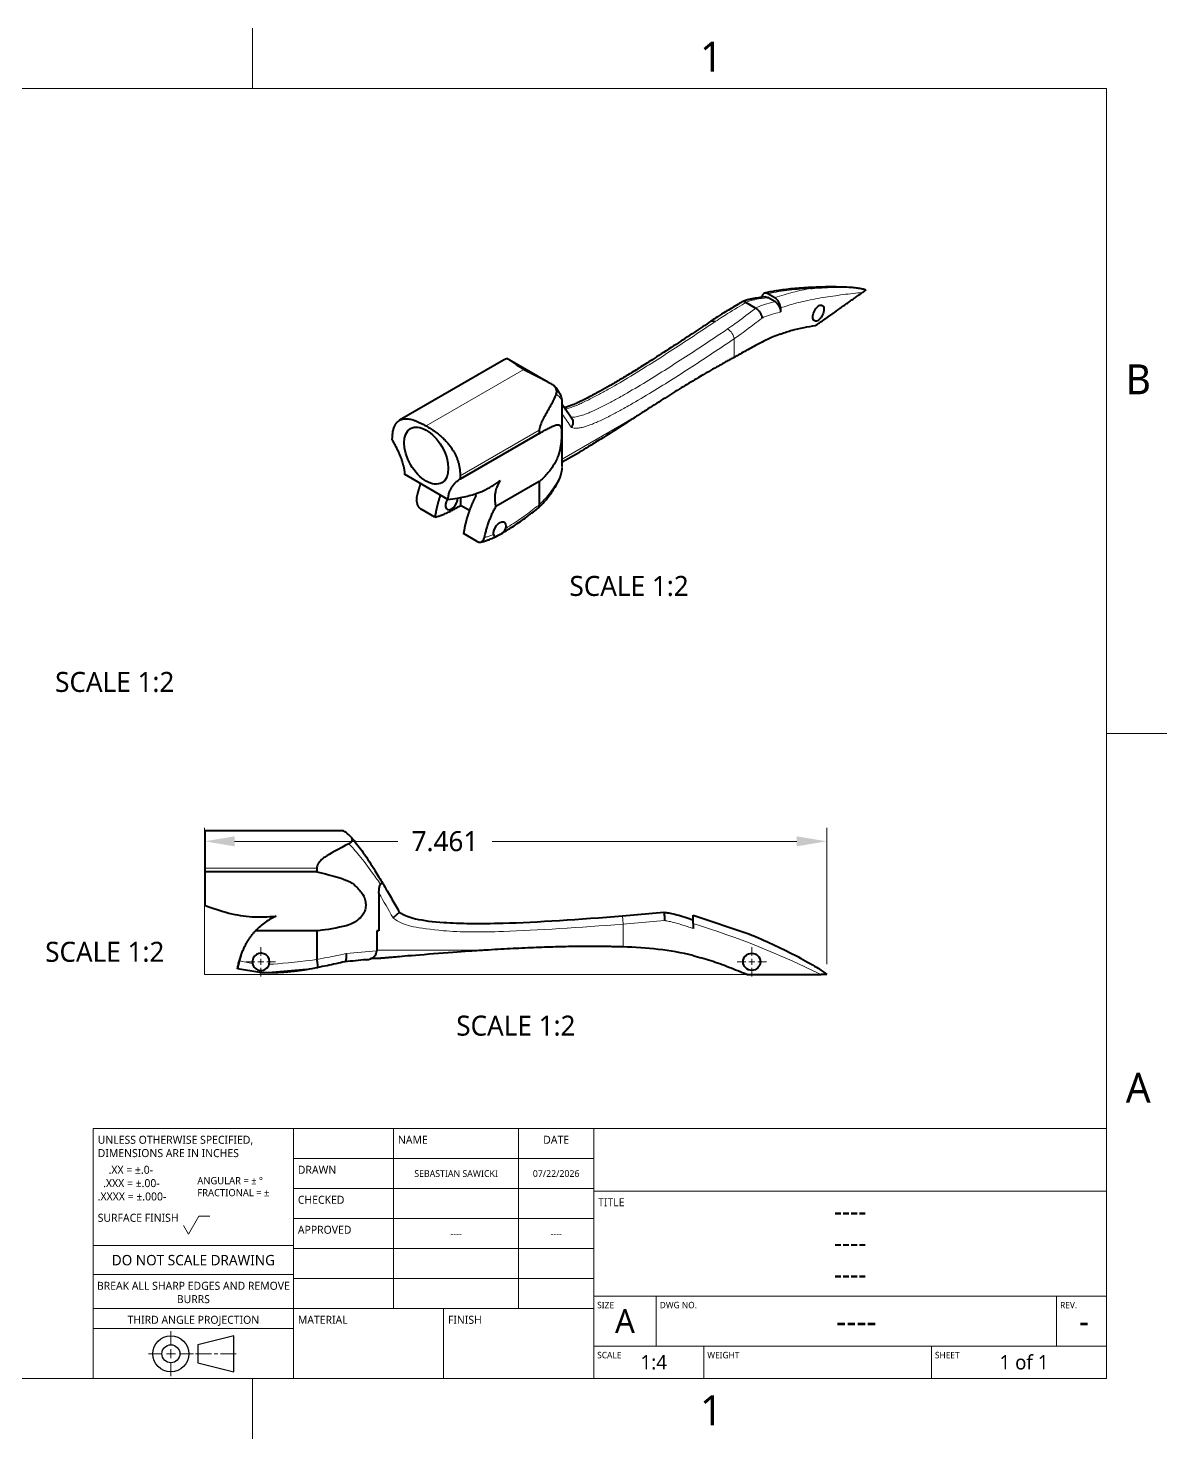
# Model space of a CAD drawing. Header units: inches. Extents: x 0 to 11, y 0 to 8.5.
# Drawn here: x 4.17 to 11, y 0.02 to 8.48 of the extents above; entities that cross this region are included whole.
import ezdxf

# ---------------------------------------------------------------- set-up
doc = ezdxf.new("R2010")
doc.units = ezdxf.units.IN
doc.header["$LTSCALE"] = 0.5
doc.header["$MEASUREMENT"] = 0
doc.header["$PDMODE"] = 33
doc.header["$PDSIZE"] = 0.03937
doc.linetypes.add('CENTER', pattern=[0.72, 0.45, -0.09, 0.09, -0.09])
for name, color, linetype, lineweight in [('ANNOTATION_TEXT', 7, 'Continuous', 25), ('BORDER_FRAME', 7, 'Continuous', 15), ('BORDER_ZONES', 7, 'Continuous', 15), ('CENTERMARKS', 7, 'Continuous', 13), ('SKETCHED_GEOMETRY', 7, 'Continuous', 15), ('TANGENT_LINES', 7, 'Continuous', 15), ('TITLE_BLOCK', 7, 'Continuous', 15), ('Visible', 7, 'Continuous', 40)]:
    doc.layers.add(name, color=color, linetype=linetype, lineweight=lineweight)
doc.styles.add('Onshape-Standard', font='NotoSans-Regular.ttf')
doc.styles.add('Onshape-Standard-Dimension', font='')
doc.styles.add('Onshape-Standard-Fields', font='')
doc.styles.add('Onshape-Standard-View-Label', font='NotoSans-Regular.ttf', dxfattribs={"height": 0.12})
doc.styles.get('Onshape-Standard-Dimension').set_extended_font_data('Noto Sans')
doc.styles.get('Onshape-Standard-Fields').set_extended_font_data('Noto Sans')
doc.dimstyles.new('Onshape-Standard$0', dxfattribs={"dimtxt": 0.12, "dimasz": 0.18, "dimexe": 0.08, "dimexo": 0.0625, "dimgap": 0.09, "dimtad": 0, "dimtih": 1, "dimtoh": 1, "dimdec": 3, "dimzin": 7, "dimdsep": 46, "dimtxsty": 'Onshape-Standard-Dimension', "dimcen": 0.09, "dimclrd": 7, "dimclre": 7, "dimclrt": 7, "dimadec": 1, "dimazin": 0, "dimtfac": 1, "dimtdec": 3, "dimtofl": 0, "dimtmove": 0, "dimatfit": 3, "dimfxl": 0, "dimtolj": 1, "dimtzin": 7, "dimlwd": 13, "dimlwe": 13, "dimarcsym": 0})

# ---------------------------------------------------------------- blocks, each defined once
blk = doc.blocks.new('*D3')
at = {"layer": 'ANNOTATION_TEXT', "color": 7, "lineweight": 13}
for p, q in [((5.2311, 2.8664), (5.2311, 3.6831)), ((8.9614, 2.8664), (8.9614, 3.6831)), ((5.4111, 3.6031), (6.3903, 3.6031)), ((8.7814, 3.6031), (6.9544, 3.6031))]:
    blk.add_line(p, q, dxfattribs=at)
at = {"layer": 'ANNOTATION_TEXT', "color": 7}
for points in [[(5.4111, 3.6331), (5.4111, 3.5731), (5.2311, 3.6031)], [(8.7814, 3.5731), (8.7814, 3.6331), (8.9614, 3.6031)]]:
    blk.add_solid(points, dxfattribs=at)
at = {"layer": 'Defpoints', "color": 0}
for p in [(5.2311, 3.6031), (5.2311, 3.6031), (5.2311, 2.8039), (8.9614, 2.8039)]:
    blk.add_point(p, dxfattribs=at)
at = {"layer": 'ANNOTATION_TEXT', "color": 7, "insert": (6.6723, 3.6031), "char_height": 0.12, "attachment_point": 5, "style": 'Onshape-Standard-Dimension'}
blk.add_mtext('\\A1;\\A1;7.461', dxfattribs=at)

msp = doc.modelspace()

# ---------------------------------------------------------------- linework, layer by layer
at = {"layer": 'BORDER_FRAME'}
for p, q in [((0.399, 8.12), (10.639, 8.12)), ((10.639, 8.12), (10.639, 0.38)), ((10.639, 0.38), (0.399, 0.38))]:
    msp.add_line(p, q, dxfattribs=at)
at = {"layer": 'BORDER_ZONES'}
for p, q in [((5.519, 8.12), (5.519, 8.481)), ((10.639, 4.25), (11, 4.25)), ((5.519, 0.38), (5.519, 0.019))]:
    msp.add_line(p, q, dxfattribs=at)
at = {"layer": 'CENTERMARKS', "linetype": 'CENTER'}
for p, q in [((5.56903, 2.91667), (5.56903, 2.96855)), ((8.51194, 2.91667), (8.51194, 2.96855)), ((5.53271, 2.88035), (5.48083, 2.88035)), ((5.60534, 2.88035), (5.65722, 2.88035)), ((8.47563, 2.88035), (8.42375, 2.88035)), ((8.54826, 2.88035), (8.60013, 2.88035)), ((5.56903, 2.84404), (5.56903, 2.79216)), ((8.51194, 2.84404), (8.51194, 2.79216))]:
    msp.add_line(p, q, dxfattribs=at)
at = {"layer": 'CENTERMARKS', "linetype": 'Continuous'}
for p, q in [((5.55087, 2.88035), (5.58718, 2.88035)), ((5.56903, 2.8622), (5.56903, 2.89851)), ((8.49378, 2.88035), (8.5301, 2.88035)), ((8.51194, 2.8622), (8.51194, 2.89851))]:
    msp.add_line(p, q, dxfattribs=at)
at = {"layer": 'SKETCHED_GEOMETRY'}
for p, q in [((5.23108, 2.80394), (5.23345, 3.66675)), ((8.9614, 2.80394), (5.23108, 2.80394))]:
    msp.add_line(p, q, dxfattribs=at)
at = {"layer": 'TANGENT_LINES'}
for p, q in [((8.40561, 6.61765), (8.40561, 6.50645)), ((7.14502, 6.43266), (6.55991, 6.09484)), ((7.37566, 5.89614), (7.82159, 6.15359)), ((7.23778, 6.06889), (6.7632, 5.79489)), ((5.90461, 3.44313), (5.23345, 3.44313)), ((6.28649, 3.34355), (6.27642, 3.36016)), ((7.73599, 3.15525), (7.74017, 3.10543)), ((7.98922, 3.12736), (7.74017, 3.10543)), ((7.74017, 3.10543), (7.74017, 2.96924)), ((6.26307, 2.95004), (6.91425, 2.95004))]:
    msp.add_line(p, q, dxfattribs=at)
for centre, radius, start, end in [((4.64834, 4.20906), 3.35626, 34.011776, 35.647333), ((-0.77671, -0.85759), 8.18311, 29.278377, 30.468053), ((6.6764, -1.72767), 5.05974, 63.588538, 72.946631), ((5.5673, 3.29749), 0.42907, 252.759398, 263.395888), ((7.51339, -12.78858), 15.78352, 94.543544, 95.207996)]:
    msp.add_arc(centre, radius, start, end, dxfattribs=at)
at = {"layer": 'TANGENT_LINES', "extrusion": (0, 0, -1)}
msp.add_ellipse((8.37025, 6.63806), major_axis=(-0.02795, 0.04146), ratio=0.5270273, start_param=0.8239105, end_param=2.3947069, dxfattribs=at)
at = {"layer": 'TANGENT_LINES'}
for points, knots in [([(8.6086, 6.86492), (8.6086, 6.86492), (8.60857, 6.86492), (8.54625, 6.85616), (8.52598, 6.85153), (8.4937, 6.84379), (8.48093, 6.83788), (8.47516, 6.83521)], [0, 0, 0, 0, 0.0012718, 0.3286271, 0.564477, 0.8034312, 1, 1, 1, 1]), ([(8.86565, 6.92031), (8.84454, 6.91897), (8.80222, 6.9163), (8.73841, 6.90986), (8.6738, 6.90149), (8.63057, 6.89245), (8.60885, 6.8879)], [0, 0, 0, 0, 0.2475434, 0.4961944, 0.7468749, 1, 1, 1, 1]), ([(8.65006, 6.86411), (8.66843, 6.87049), (8.70483, 6.88313), (8.75899, 6.89746), (8.8126, 6.91002), (8.84802, 6.91689), (8.86565, 6.92031)], [0, 0, 0, 0, 0.2551176, 0.5057266, 0.7540036, 1, 1, 1, 1]), ([(9.17576, 6.89591), (9.13802, 6.89193), (9.06221, 6.88392), (8.94263, 6.86601), (8.88157, 6.85494), (8.81567, 6.84098), (8.77327, 6.83043), (8.72866, 6.8181), (8.69952, 6.80793), (8.68485, 6.80281)], [0, 0, 0, 0, 0.1864287, 0.3745668, 0.512286, 0.6512668, 0.766085, 0.8821777, 1, 1, 1, 1]), ([(8.47539, 6.83507), (8.47539, 6.83507), (8.47536, 6.83505), (8.37303, 6.77294), (8.33964, 6.7521), (8.30762, 6.73115), (8.29166, 6.7207)], [0, 0, 0, 0, 0.0012814, 0.4165482, 0.7091573, 1, 1, 1, 1]), ([(8.3673, 6.67703), (8.38269, 6.68778), (8.41339, 6.70922), (8.44391, 6.73157), (8.53403, 6.80118), (8.53406, 6.8012), (8.53406, 6.8012)], [0, 0, 0, 0, 0.293796, 0.5861269, 0.9987313, 1, 1, 1, 1]), ([(8.5343, 6.80107), (8.53903, 6.80374), (8.54973, 6.80977), (8.57867, 6.82045), (8.59676, 6.82672), (8.65029, 6.84083), (8.65031, 6.84084), (8.65031, 6.84084)], [0, 0, 0, 0, 0.1930402, 0.4365997, 0.6752591, 0.998748, 1, 1, 1, 1]), ([(8.68485, 6.77891), (8.68301, 6.77846), (8.67658, 6.7769), (8.62794, 6.76379), (8.60824, 6.75729), (8.58234, 6.7473), (8.57579, 6.74354), (8.57328, 6.7421)], [0, 0, 0, 0, 0.1217453, 0.424788, 0.6410047, 0.8620534, 1, 1, 1, 1]), ([(8.29166, 6.7207), (8.24961, 6.69247), (8.16562, 6.63606), (8.03966, 6.55334), (7.9122, 6.47156), (7.78998, 6.39542), (7.66262, 6.32059), (7.5994, 6.28579), (7.53683, 6.25272), (7.47547, 6.22412), (7.44571, 6.21188), (7.4147, 6.20072), (7.40061, 6.19706), (7.39431, 6.19543)], [0, 0, 0, 0, 0.1206451, 0.2409936, 0.3610084, 0.4804873, 0.5986254, 0.6816237, 0.7639762, 0.8440699, 0.9000988, 0.9553187, 1, 1, 1, 1]), ([(8.57328, 6.7421), (8.54248, 6.71843), (8.48983, 6.67797), (8.4566, 6.65287), (8.40564, 6.61766), (8.40561, 6.61765), (8.40561, 6.61765)], [0, 0, 0, 0, 0.4123976, 0.7048821, 0.9987191, 1, 1, 1, 1]), ([(7.42694, 6.14843), (7.42794, 6.14821), (7.43087, 6.14757), (7.44559, 6.14721), (7.45929, 6.14914), (7.49096, 6.15699), (7.52043, 6.16797), (7.55106, 6.18037), (7.61238, 6.20903), (7.67491, 6.24205), (7.73799, 6.27677), (7.86563, 6.35175), (7.98772, 6.42782), (8.1151, 6.50954), (8.24115, 6.59233), (8.32521, 6.64878), (8.3673, 6.67703)], [0, 0, 0, 0, 0.0171598, 0.0501923, 0.084206, 0.1343683, 0.184266, 0.234892, 0.3076837, 0.382239, 0.4573782, 0.5645523, 0.6727867, 0.7815063, 0.8906186, 1, 1, 1, 1]), ([(8.40561, 6.61765), (8.36339, 6.5893), (8.27904, 6.53266), (8.15259, 6.44961), (8.02454, 6.36746), (7.90186, 6.29103), (7.77287, 6.21524), (7.70876, 6.17998), (7.64535, 6.14648), (7.58151, 6.11669), (7.54976, 6.10378), (7.51798, 6.09225), (7.48844, 6.08441), (7.46785, 6.08132), (7.44746, 6.08087), (7.43599, 6.08461), (7.43042, 6.08643)], [0, 0, 0, 0, 0.1054893, 0.2107189, 0.3156564, 0.4201257, 0.5238835, 0.5967769, 0.6691046, 0.7405438, 0.79051, 0.8397614, 0.8869693, 0.9259616, 0.9639902, 1, 1, 1, 1]), ([(7.37566, 6.23667), (7.37567, 6.23669), (7.37569, 6.23688), (7.37472, 6.24389), (7.37222, 6.24976), (7.36182, 6.26627), (7.35246, 6.27641), (7.34401, 6.28278), (7.33971, 6.28603)], [0, 0, 0, 0, 0.0198866, 0.1597229, 0.3143555, 0.5596771, 0.7755385, 1, 1, 1, 1]), ([(7.3327, 5.73872), (7.34093, 5.7517), (7.3549, 5.77374), (7.36308, 5.79336), (7.37061, 5.81275), (7.3736, 5.83249), (7.37526, 5.84347)], [0, 0, 0, 0, 0.3077525, 0.5225083, 0.7342534, 1, 1, 1, 1]), ([(7.37526, 5.84347), (7.37528, 5.8437), (7.37535, 5.84456), (7.37552, 5.84858), (7.37564, 5.85155)], [0, 0, 0, 0, 0.2595645, 1, 1, 1, 1]), ([(7.23785, 5.62144), (7.2531, 5.63725), (7.2817, 5.66689), (7.31198, 5.70606), (7.3261, 5.72832), (7.3327, 5.73872)], [0, 0, 0, 0, 0.3780883, 0.7092227, 1, 1, 1, 1]), ([(7.03567, 5.48067), (7.03742, 5.48168), (7.04353, 5.48519), (7.08668, 5.51174), (7.12463, 5.53776), (7.16628, 5.5675), (7.20722, 5.59839), (7.22811, 5.61477), (7.23778, 5.62236)], [0, 0, 0, 0, 0.0753811, 0.2622299, 0.4510564, 0.6419658, 0.8341058, 1, 1, 1, 1]), ([(6.90935, 5.42576), (6.91168, 5.42626), (6.91801, 5.42764), (6.94171, 5.43466), (6.95677, 5.44094), (6.96438, 5.44411)], [0, 0, 0, 0, 0.2244277, 0.607708, 1, 1, 1, 1]), ([(6.27642, 3.36016), (6.27642, 3.36016), (6.27639, 3.3602), (6.23025, 3.42404), (6.1599, 3.51833), (6.11664, 3.56676), (6.09696, 3.58879)], [0, 0, 0, 0, 0.0010277, 0.2762789, 0.6707749, 1, 1, 1, 1]), ([(7.74017, 3.10543), (7.48178, 3.08739), (7.04063, 3.05661), (6.68656, 3.05868), (6.48637, 3.08839), (6.44527, 3.09966), (6.38419, 3.12466), (6.36777, 3.13865), (6.36104, 3.14439)], [0, 0, 0, 0, 0.3387742, 0.5783738, 0.7479009, 0.8309619, 0.9307563, 1, 1, 1, 1]), ([(8.16023, 3.08033), (8.15714, 3.08138), (8.14641, 3.08503), (8.07617, 3.10907), (8.00517, 3.12631), (7.99289, 3.12712), (7.98922, 3.12736)], [0, 0, 0, 0, 0.143215, 0.4972976, 0.8495325, 1, 1, 1, 1]), ([(5.61877, 2.86563), (5.62044, 2.86549), (5.63032, 2.86469), (5.86595, 2.88716), (5.89566, 2.89414), (5.90461, 2.89625)], [0, 0, 0, 0, 0.1242608, 0.7364159, 1, 1, 1, 1]), ([(5.90471, 2.89507), (5.93026, 2.89967), (5.97822, 2.90831), (6.03572, 2.92012), (6.06636, 2.9267), (6.0807, 2.92978)], [0, 0, 0, 0, 0.3775094, 0.7088499, 1, 1, 1, 1])]:
    msp.add_open_spline(points, degree=3, knots=knots, dxfattribs=at)
at = {"layer": 'TITLE_BLOCK'}
for p, q in [((4.564, 0.38), (4.564, 1.88)), ((4.564, 1.88), (5.764, 1.88)), ((5.764, 0.38), (5.764, 1.88)), ((5.764, 1.88), (7.564, 1.88)), ((6.364, 0.8), (6.364, 1.88)), ((7.114, 0.8), (7.114, 1.88)), ((7.564, 0.38), (7.564, 1.88)), ((7.564, 1.88), (10.639, 1.88)), ((5.764, 1.7), (7.564, 1.7)), ((5.764, 1.52), (7.564, 1.52)), ((7.564, 1.505), (10.639, 1.505)), ((5.134, 1.24604), (5.197, 1.35516)), ((5.197, 1.35516), (5.263, 1.35516)), ((5.104, 1.298), (5.134, 1.24604)), ((5.764, 1.34), (7.564, 1.34)), ((4.564, 1.178), (5.764, 1.178)), ((5.764, 1.16), (7.564, 1.16)), ((4.564, 1.004), (5.764, 1.004)), ((5.764, 0.98), (7.564, 0.98)), ((7.564, 0.875), (10.639, 0.875)), ((7.939, 0.575), (7.939, 0.875)), ((10.339, 0.575), (10.339, 0.875)), ((4.564, 0.8), (5.764, 0.8)), ((5.764, 0.8), (7.564, 0.8)), ((6.664, 0.38), (6.664, 0.8)), ((4.564, 0.68), (5.764, 0.68)), ((7.564, 0.575), (10.639, 0.575)), ((8.224, 0.38), (8.224, 0.575)), ((9.589, 0.38), (9.589, 0.575)), ((4.564, 0.38), (5.764, 0.38))]:
    msp.add_line(p, q, dxfattribs=at)
at = {"layer": 'TITLE_BLOCK', "lineweight": 15}
for p, q in [((5.029, 0.5828), (5.029, 0.6638)), ((4.975, 0.5288), (4.894, 0.5288)), ((5.056, 0.5288), (5.002, 0.5288)), ((5.029, 0.5558), (5.029, 0.5018)), ((5.083, 0.5288), (5.164, 0.5288)), ((5.272, 0.5288), (5.1775, 0.5288)), ((5.3098, 0.5288), (5.2882, 0.5288)), ((5.326, 0.5288), (5.4205, 0.5288)), ((5.029, 0.4748), (5.029, 0.3938))]:
    msp.add_line(p, q, dxfattribs=at)
at = {"layer": 'TITLE_BLOCK', "lineweight": 30}
for p, q in [((5.407, 0.6368), (5.191, 0.5828)), ((5.407, 0.4208), (5.407, 0.6368)), ((5.191, 0.5828), (5.191, 0.4748)), ((5.191, 0.4748), (5.407, 0.4208))]:
    msp.add_line(p, q, dxfattribs=at)
for radius in [0.108, 0.054]:
    msp.add_circle((5.029, 0.5288), radius, dxfattribs=at)
at = {"layer": 'Visible'}
for p, q in [((8.59126, 6.86934), (8.57421, 6.86712)), ((8.65031, 6.84084), (8.6086, 6.86492)), ((8.65006, 6.86411), (8.60885, 6.8879)), ((9.19597, 6.9123), (9.17576, 6.89591)), ((8.4536, 6.8395), (8.45508, 6.84008)), ((8.47516, 6.83521), (8.47539, 6.83507)), ((8.53406, 6.8012), (8.47539, 6.83507)), ((8.53406, 6.8012), (8.5343, 6.80107)), ((8.68485, 6.80281), (8.68485, 6.77891)), ((8.68485, 6.64419), (8.68182, 6.64594)), ((8.68485, 6.64711), (8.68185, 6.64609)), ((8.68485, 6.64711), (8.68485, 6.64419)), ((7.02367, 6.489), (6.39992, 6.12888)), ((7.29254, 6.35626), (7.05771, 6.49184)), ((7.37566, 5.85401), (7.37566, 6.23668)), ((7.39442, 6.1959), (7.37581, 6.22208)), ((7.23778, 6.05029), (6.7632, 5.77629)), ((7.23778, 6.06889), (7.23778, 6.05029)), ((7.37566, 5.87923), (7.47848, 5.93859)), ((7.37564, 5.85155), (7.37566, 5.85402)), ((6.68998, 5.65459), (6.42985, 5.80477)), ((6.7632, 5.79489), (6.7632, 5.77629)), ((7.23778, 5.76117), (6.97729, 5.61077)), ((7.23778, 5.76117), (7.23778, 5.62236)), ((6.8473, 5.68582), (6.85974, 5.67864)), ((7.32971, 5.72435), (7.33065, 5.72612)), ((6.61221, 5.54812), (6.53001, 5.59558)), ((6.74778, 5.66246), (6.76605, 5.66566)), ((6.76634, 5.6662), (6.76634, 5.61848)), ((6.81902, 5.58807), (6.76634, 5.61848)), ((7.23778, 5.62236), (7.23785, 5.62144)), ((6.86589, 5.40166), (6.78369, 5.44912)), ((6.97077, 5.42848), (6.97873, 5.43236)), ((6.06092, 3.66675), (5.23345, 3.66675)), ((5.23345, 3.66675), (5.23345, 3.44313)), ((5.23345, 3.44313), (5.23345, 3.42035)), ((5.23345, 3.42035), (5.23345, 3.21952)), ((5.90461, 3.42035), (5.23345, 3.42035)), ((5.90461, 3.44313), (5.90461, 3.42035)), ((6.27642, 3.29172), (6.27642, 3.06626)), ((6.39983, 3.17741), (6.36104, 3.14439)), ((7.73599, 3.15525), (7.98383, 3.17741)), ((7.98383, 3.17741), (7.98384, 3.17741)), ((8.16023, 3.1096), (8.16023, 3.16008)), ((8.16023, 3.16008), (8.49425, 3.04733)), ((5.90461, 3.06626), (5.53621, 3.06626)), ((5.90461, 3.06626), (5.90461, 2.89625)), ((6.26307, 3.06626), (6.26307, 2.94534)), ((6.27642, 3.06626), (6.26307, 3.06626)), ((8.16023, 3.1096), (8.16023, 3.08033)), ((5.90461, 2.89625), (5.90471, 2.89507)), ((6.07183, 2.88044), (6.07144, 2.88035)), ((6.27695, 2.90004), (6.2258, 2.90004)), ((8.16023, 2.91891), (8.16023, 2.91534)), ((5.56169, 2.81709), (5.42866, 2.83892)), ((5.84337, 2.83524), (5.63562, 2.81583)), ((5.92152, 2.84852), (5.9102, 2.84644)), ((8.48164, 2.80394), (8.92704, 2.80394)), ((8.9614, 2.80394), (8.92704, 2.80394)), ((8.94327, 2.81797), (8.9614, 2.80394))]:
    msp.add_line(p, q, dxfattribs=at)
msp.add_circle((8.51194, 2.88035), 0.05188, dxfattribs=at)
for centre, radius, start, end in [((8.59373, 6.86531), 0.02719, 56.21196, 99.714537), ((8.46, 6.81649), 0.02409, 50.993209, 101.781998), ((6.64261, 6.34048), 0.68601, 280.365516, 287.359974), ((6.57382, 6.72312), 1.07483, 276.203968, 279.314465), ((7.21875, 5.6166), 0.01971, 320.975399, 14.226272), ((6.97191, 5.44054), 0.01045, 256.563994, 308.498515), ((6.88109, 5.42549), 0.02826, 237.466506, 282.322351), ((7.71103, 0.948), 2.02145, 77.160881, 89.173953), ((5.56903, 2.88035), 0.05188, 343.510723, 190.088908), ((9.1014, -27.6526), 30.68292, 95.426937, 95.667229), ((6.19123, 2.9875), 0.09507, 275.001862, 291.568944), ((6.20256, 2.96061), 0.0659, 291.002223, 320.489136), ((6.21983, 2.94594), 0.04325, 320.931564, 359.201239), ((5.56903, 2.88035), 0.05188, 190.088908, 343.510723), ((5.61572, 3.81641), 1.00078, 266.905238, 271.139214), ((5.47847, 5.21631), 2.40887, 278.712798, 280.324594)]:
    msp.add_arc(centre, radius, start, end, dxfattribs=at)
at = {"layer": 'Visible', "extrusion": (0, 0, -1)}
for centre, major_axis, ratio, start_param, end_param in [((8.29462, 6.68173), (-0.02795, 0.04146), 0.5270273, 0.0018672, 0.8239105), ((7.00049, 5.47238), (-0.02594, -0.04493), 0.5773503, 0.6093135, 4.214783)]:
    msp.add_ellipse(centre, major_axis=major_axis, ratio=ratio, start_param=start_param, end_param=end_param, dxfattribs=at)
at = {"layer": 'Visible'}
msp.add_ellipse((6.55991, 5.91685), major_axis=(0.09375, -0.16238), ratio=0.5773503, dxfattribs=at)
msp.add_ellipse((6.71146, 5.63926), major_axis=(0.02594, 0.04493), ratio=0.5773503, start_param=7.8064136, end_param=11.8375794, dxfattribs=at)
for points, degree, knots in [([(8.57421, 6.86712), (8.57013, 6.86657), (8.55964, 6.86517), (8.52391, 6.85932), (8.50565, 6.8557), (8.48598, 6.85097), (8.47417, 6.84743), (8.46691, 6.84496), (8.4603, 6.84234), (8.45574, 6.84028), (8.4534, 6.83923)], 3, [0, 0, 0, 0, 0.1254976, 0.3226688, 0.4705844, 0.6165968, 0.7322726, 0.8220398, 0.909168, 1, 1, 1, 1]), ([(8.58915, 6.8921), (8.58867, 6.89202), (8.58712, 6.89175), (8.57836, 6.88658), (8.57462, 6.8764), (8.57425, 6.86991), (8.57407, 6.86677)], 3, [0, 0, 0, 0, 0.1245097, 0.4088458, 0.7136788, 1, 1, 1, 1]), ([(9.01855, 6.92994), (9.0101, 6.92986), (8.98815, 6.92967), (8.91285, 6.92794), (8.85393, 6.9253), (8.79648, 6.92157), (8.74484, 6.91688), (8.69563, 6.91102), (8.65563, 6.90517), (8.62054, 6.89911), (8.5995, 6.89448), (8.58925, 6.89223)], 3, [0, 0, 0, 0, 0.0877303, 0.2279005, 0.3556925, 0.4774727, 0.5948312, 0.7088943, 0.8121371, 0.9084943, 1, 1, 1, 1]), ([(8.59116, 6.86933), (8.59129, 6.86936), (8.59195, 6.86954), (8.60346, 6.86826), (8.60704, 6.86593), (8.6086, 6.86492)], 3, [0, 0, 0, 0, 0.1177852, 0.6159015, 1, 1, 1, 1]), ([(8.68485, 6.80281), (8.68443, 6.80785), (8.68358, 6.8182), (8.67722, 6.83419), (8.66855, 6.84826), (8.65739, 6.85955), (8.65224, 6.86275), (8.65006, 6.86411)], 3, [0, 0, 0, 0, 0.2061524, 0.4231058, 0.6400132, 0.8479365, 1, 1, 1, 1]), ([(8.86565, 6.92031), (8.8657, 6.92032), (8.86656, 6.92042), (8.94106, 6.92845), (8.99151, 6.92941), (9.01854, 6.92993)], 3, [0, 0, 0, 0, 0.0312408, 0.4807104, 1, 1, 1, 1]), ([(9.01854, 6.92993), (9.01985, 6.92994), (9.02499, 6.93001), (9.07218, 6.92977), (9.11359, 6.92705), (9.14435, 6.92383), (9.1746, 6.91909), (9.18922, 6.91444), (9.19597, 6.9123)], 3, [0, 0, 0, 0, 0.0734834, 0.2879262, 0.5008468, 0.6763628, 0.8505821, 1, 1, 1, 1]), ([(8.45232, 6.83886), (8.44219, 6.83277), (8.41726, 6.81779), (8.34458, 6.77333), (8.29815, 6.74395), (8.27636, 6.72962), (8.2667, 6.72326)], 3, [0, 0, 0, 0, 0.2174113, 0.5355381, 0.7941065, 1, 1, 1, 1]), ([(8.5343, 6.80107), (8.5386, 6.79846), (8.54738, 6.79313), (8.55864, 6.78083), (8.56741, 6.76661), (8.57251, 6.75285), (8.57328, 6.74274), (8.57328, 6.7422), (8.57328, 6.7421)], 3, [0, 0, 0, 0, 0.1980168, 0.4045807, 0.6123435, 0.8139906, 0.966544, 1, 1, 1, 1]), ([(8.65031, 6.84084), (8.65412, 6.83819), (8.66193, 6.83275), (8.67169, 6.82042), (8.67926, 6.80654), (8.68415, 6.79118), (8.68463, 6.78281), (8.68485, 6.77891)], 3, [0, 0, 0, 0, 0.1954757, 0.4009677, 0.609873, 0.8182765, 1, 1, 1, 1]), ([(8.87802, 6.74891), (8.87841, 6.75398), (8.87921, 6.76438), (8.88486, 6.78057), (8.89303, 6.79575), (8.9033, 6.80848), (8.91436, 6.81718), (8.92561, 6.82151), (8.93179, 6.81943), (8.93472, 6.81844)], 3, [0, 0, 0, 0, 0.148607, 0.3048647, 0.4625969, 0.6155302, 0.7577166, 0.8851942, 1, 1, 1, 1]), ([(8.93472, 6.81844), (8.93474, 6.81843), (8.93497, 6.81835), (8.94322, 6.81075), (8.94456, 6.79958), (8.94416, 6.78463), (8.93966, 6.76867), (8.93226, 6.75298), (8.9226, 6.73931), (8.91145, 6.72925), (8.90084, 6.72337), (8.89033, 6.72417), (8.88843, 6.72533), (8.88778, 6.72573)], 3, [0, 0, 0, 0, 0.0104774, 0.098643, 0.1969018, 0.305612, 0.4213766, 0.5397443, 0.6559931, 0.7655102, 0.8646356, 0.9533474, 1, 1, 1, 1]), ([(8.26666, 6.72316), (8.23368, 6.701), (8.16626, 6.65569), (8.05871, 6.58458), (7.94223, 6.50922), (7.85823, 6.45587), (7.78475, 6.4102), (7.71971, 6.3709), (7.65886, 6.33537), (7.60432, 6.30456), (7.54418, 6.27224), (7.50995, 6.25444), (7.47875, 6.23902), (7.45212, 6.22685), (7.42828, 6.21694), (7.40648, 6.20889), (7.39451, 6.20521), (7.38888, 6.20348)], 3, [0, 0, 0, 0, 0.0925407, 0.1891835, 0.2888251, 0.3733579, 0.4513476, 0.5250846, 0.595502, 0.6632312, 0.7326731, 0.7854004, 0.8346175, 0.8803961, 0.923369, 0.9639761, 1, 1, 1, 1]), ([(8.89185, 6.69616), (8.86956, 6.69243), (8.82468, 6.68492), (8.7539, 6.66781), (8.7201, 6.65765), (8.69668, 6.64871), (8.68485, 6.64419)], 3, [0, 0, 0, 0, 0.2896199, 0.5832976, 0.7895514, 1, 1, 1, 1]), ([(8.88778, 6.72573), (8.88607, 6.72695), (8.88213, 6.72975), (8.87818, 6.74063), (8.87807, 6.74629), (8.87802, 6.74891)], 3, [0, 0, 0, 0, 0.2931197, 0.6721024, 1, 1, 1, 1]), ([(8.68185, 6.64609), (8.66827, 6.64105), (8.64027, 6.63067), (8.59435, 6.60882), (8.54885, 6.58561), (8.47782, 6.54616), (8.42984, 6.51978), (8.40561, 6.50645)], 3, [0, 0, 0, 0, 0.1705871, 0.3514026, 0.535189, 0.7652947, 1, 1, 1, 1]), ([(7.04718, 6.49712), (7.04529, 6.49727), (7.0409, 6.49764), (7.03098, 6.49314), (7.02619, 6.49043), (7.02395, 6.48917)], 3, [0, 0, 0, 0, 0.2868917, 0.6669918, 1, 1, 1, 1]), ([(7.0577, 6.49184), (7.0577, 6.49185), (7.05761, 6.4919), (7.04972, 6.4962), (7.04788, 6.49687), (7.04718, 6.49712)], 3, [0, 0, 0, 0, 0.0458194, 0.6399391, 1, 1, 1, 1]), ([(7.14502, 6.43266), (7.13941, 6.43608), (7.12841, 6.44278), (7.11485, 6.45228), (7.08841, 6.4715), (7.07756, 6.47908), (7.06686, 6.48634), (7.06068, 6.49005), (7.0577, 6.49184)], 3, [0, 0, 0, 0, 0.1760484, 0.3455226, 0.5749621, 0.7258264, 0.8676991, 1, 1, 1, 1]), ([(7.29253, 6.35627), (7.28901, 6.35829), (7.2805, 6.36318), (7.25665, 6.37623), (7.23382, 6.38805), (7.21005, 6.39986), (7.1864, 6.41136), (7.16835, 6.42004), (7.1494, 6.43011), (7.14609, 6.43204), (7.14502, 6.43266)], 3, [0, 0, 0, 0, 0.1030728, 0.2490112, 0.3937111, 0.538755, 0.6818061, 0.8119977, 0.9397137, 1, 1, 1, 1]), ([(7.31865, 6.34068), (7.31169, 6.34489), (7.30039, 6.35175), (7.29471, 6.35501), (7.29253, 6.35627)], 3, [0, 0, 0, 0, 0.6154649, 1, 1, 1, 1]), ([(7.33971, 6.28603), (7.33443, 6.27458), (7.32382, 6.25151), (7.30568, 6.21699), (7.28612, 6.18174), (7.26636, 6.14625), (7.25191, 6.11774), (7.24557, 6.1027), (7.2401, 6.088), (7.23774, 6.07278), (7.23777, 6.06985), (7.23778, 6.06889)], 3, [0, 0, 0, 0, 0.1381556, 0.2780723, 0.4209836, 0.5657563, 0.6915629, 0.7809667, 0.8710986, 0.957928, 1, 1, 1, 1]), ([(7.32623, 6.33508), (7.32623, 6.33509), (7.32614, 6.33518), (7.32227, 6.33802), (7.31865, 6.34068)], 3, [0, 0, 0, 0, 0.0639504, 1, 1, 1, 1]), ([(7.33971, 6.28603), (7.34102, 6.29006), (7.34367, 6.29822), (7.34195, 6.31176), (7.33653, 6.32448), (7.32971, 6.3315), (7.32623, 6.33508)], 3, [0, 0, 0, 0, 0.2415714, 0.4890096, 0.7394307, 1, 1, 1, 1]), ([(7.37568, 6.23673), (7.3756, 6.23958), (7.37543, 6.24551), (7.37381, 6.25577), (7.37101, 6.26669), (7.36647, 6.27926), (7.35989, 6.29315), (7.35088, 6.30762), (7.34378, 6.31727), (7.3352, 6.3269), (7.33152, 6.33039), (7.33025, 6.33158), (7.32883, 6.33294), (7.32735, 6.3343), (7.32651, 6.33506)], 3, [0, 0, 0, 0, 0.0844165, 0.1761838, 0.2722614, 0.3763703, 0.489659, 0.6071062, 0.7084105, 0.8108749, 0.8734542, 0.9093768, 0.94862, 1, 1, 1, 1]), ([(7.42708, 6.14863), (7.4111, 6.17176), (7.39462, 6.19562), (7.39442, 6.19589), (7.39442, 6.1959)], 3, [0, 0, 0, 0, 0.9693506, 1, 1, 1, 1]), ([(6.35662, 6.01103), (6.35662, 6.10388), (6.39992, 6.12888), (6.45044, 6.15805), (6.55991, 6.09484)], 2, [0, 0, 0, 0.4615104, 0.4615104, 1, 1, 1]), ([(7.23778, 6.05029), (7.24709, 6.05552), (7.26529, 6.06574), (7.29075, 6.07945), (7.31373, 6.09117), (7.33401, 6.09953), (7.34568, 6.10258), (7.35579, 6.10277), (7.36362, 6.09863), (7.36826, 6.08808), (7.36972, 6.08025), (7.37097, 6.06936), (7.37143, 6.05884), (7.37157, 6.04586), (7.37127, 6.03198), (7.37046, 6.01631), (7.36923, 6.00171), (7.3676, 5.98682), (7.36406, 5.96412), (7.35908, 5.94241), (7.35349, 5.9239), (7.3476, 5.90681), (7.33269, 5.87388), (7.31555, 5.84617), (7.29538, 5.81915), (7.27406, 5.79499), (7.24982, 5.77163), (7.24125, 5.76418), (7.23778, 5.76117)], 3, [0, 0, 0, 0, 0.049848, 0.0974591, 0.1428046, 0.1839776, 0.2145455, 0.2418697, 0.2673566, 0.2966076, 0.3219696, 0.3508366, 0.379797, 0.411479, 0.4446558, 0.4797456, 0.5133873, 0.5475642, 0.5899854, 0.6322729, 0.6704665, 0.7080789, 0.7608725, 0.8122485, 0.8630955, 0.9142478, 0.9653083, 1, 1, 1, 1]), ([(7.43325, 6.13958), (7.43309, 6.13983), (7.43244, 6.14077), (7.42937, 6.14528), (7.42708, 6.14863)], 3, [0, 0, 0, 0, 0.2568241, 1, 1, 1, 1]), ([(7.43324, 6.13963), (7.43525, 6.13593), (7.43946, 6.12822), (7.44031, 6.1126), (7.43727, 6.09826), (7.43072, 6.08687), (7.43045, 6.08649), (7.43042, 6.08643)], 3, [0, 0, 0, 0, 0.2308203, 0.4813294, 0.7420034, 0.9632761, 1, 1, 1, 1]), ([(7.82159, 6.15359), (7.80088, 6.14012), (7.7507, 6.1075), (7.60704, 6.01591), (7.53569, 5.97212), (7.4966, 5.94921), (7.4786, 5.93866)], 3, [0, 0, 0, 0, 0.232571, 0.5633053, 0.7989338, 1, 1, 1, 1]), ([(7.32901, 5.72321), (7.33127, 5.72656), (7.3365, 5.73428), (7.34803, 5.75367), (7.35696, 5.77189), (7.36439, 5.79022), (7.36984, 5.8082), (7.37344, 5.82425), (7.37515, 5.84024), (7.37526, 5.84277), (7.37529, 5.84353)], 3, [0, 0, 0, 0, 0.1149789, 0.2654956, 0.4104349, 0.55125, 0.6879972, 0.8210948, 0.9458495, 1, 1, 1, 1]), ([(6.88663, 5.69991), (6.8907, 5.7015), (6.90244, 5.70609), (6.95501, 5.73335), (6.97782, 5.74907), (6.99459, 5.76169), (7.00301, 5.76802)], 3, [0, 0, 0, 0, 0.178587, 0.5154208, 0.7569242, 1, 1, 1, 1]), ([(7.00301, 5.76802), (6.99729, 5.75822), (6.9858, 5.7385), (6.97507, 5.70382), (6.97206, 5.68483), (6.9705, 5.66497), (6.97118, 5.64543), (6.97381, 5.62568), (6.97618, 5.61551), (6.97729, 5.61077)], 3, [0, 0, 0, 0, 0.1762782, 0.3548128, 0.486082, 0.6172309, 0.7505584, 0.8836798, 1, 1, 1, 1]), ([(6.85974, 5.67864), (6.83598, 5.63548), (6.81878, 5.58822), (6.79491, 5.52262), (6.78369, 5.44912)], 2, [0.35523907, 0.35523907, 0.35523907, 0.61118776, 0.61118776, 0.96642683, 0.96642683, 0.96642683]), ([(6.8473, 5.68571), (6.84783, 5.68587), (6.85053, 5.68667), (6.87055, 5.69402), (6.88663, 5.69991)], 3, [0, 0, 0, 0, 0.197373, 1, 1, 1, 1]), ([(7.23434, 5.60392), (7.23896, 5.60869), (7.24954, 5.61963), (7.27346, 5.64615), (7.29337, 5.67068), (7.31032, 5.69335), (7.32561, 5.71694), (7.32882, 5.72237), (7.32994, 5.72427)], 3, [0, 0, 0, 0, 0.1557739, 0.3567342, 0.5469499, 0.7296397, 0.9056468, 1, 1, 1, 1]), ([(7.33065, 5.72612), (7.33153, 5.72864), (7.33308, 5.73309), (7.33275, 5.73817), (7.33271, 5.73862), (7.3327, 5.73872)], 3, [0, 0, 0, 0, 0.4999544, 0.8830718, 1, 1, 1, 1]), ([(6.50276, 5.6605), (6.50212, 5.65521), (6.50082, 5.64453), (6.50457, 5.62792), (6.51148, 5.61304), (6.52186, 5.60083), (6.52754, 5.59717), (6.53001, 5.59558)], 3, [0, 0, 0, 0, 0.2081494, 0.4210383, 0.633762, 0.840179, 1, 1, 1, 1]), ([(6.97873, 5.43236), (6.98422, 5.43513), (6.99668, 5.44141), (7.02455, 5.45695), (7.05396, 5.47483), (7.08717, 5.49621), (7.12501, 5.52206), (7.16269, 5.54919), (7.2034, 5.57993), (7.2235, 5.59576), (7.23276, 5.60304)], 3, [0, 0, 0, 0, 0.0902638, 0.2047704, 0.3250556, 0.4529472, 0.5905614, 0.7307984, 0.8760807, 1, 1, 1, 1]), ([(7.2328, 5.60305), (7.23286, 5.60309), (7.23303, 5.60322), (7.23363, 5.60379), (7.23406, 5.60419)], 3, [0, 0, 0, 0, 0.2890641, 1, 1, 1, 1]), ([(6.88706, 5.39778), (6.89272, 5.3992), (6.90462, 5.4022), (6.92661, 5.4096), (6.94319, 5.41582), (6.96997, 5.42808), (6.97069, 5.42843), (6.97077, 5.42848)], 3, [0, 0, 0, 0, 0.2184328, 0.4588415, 0.6960733, 0.9625143, 1, 1, 1, 1]), ([(6.88712, 5.39788), (6.88775, 5.39801), (6.88979, 5.39844), (6.90058, 5.40457), (6.9068, 5.41604), (6.90854, 5.42268), (6.90935, 5.42576)], 3, [0, 0, 0, 0, 0.1318615, 0.4233248, 0.7332116, 1, 1, 1, 1]), ([(6.96438, 5.44411), (6.96485, 5.44103), (6.96567, 5.43562), (6.96873, 5.43074), (6.96933, 5.43046), (6.96948, 5.43038)], 3, [0, 0, 0, 0, 0.4946147, 0.8675826, 1, 1, 1, 1]), ([(6.97841, 5.43237), (6.97878, 5.43255), (6.98002, 5.43318), (6.98829, 5.43751), (6.99748, 5.4421), (7.01289, 5.45073), (7.02627, 5.46177), (7.0339, 5.47386), (7.03515, 5.47869), (7.03567, 5.48067)], 3, [0, 0, 0, 0, 0.0564605, 0.189453, 0.3384613, 0.5262236, 0.7168252, 0.8837937, 1, 1, 1, 1]), ([(6.11238, 3.62541), (6.10762, 3.63079), (6.09702, 3.64278), (6.06848, 3.66475), (6.06108, 3.66669), (6.06093, 3.66675), (6.06092, 3.66675)], 3, [0, 0, 0, 0, 0.3616452, 0.8061316, 0.9807213, 1, 1, 1, 1]), ([(6.09696, 3.58879), (6.03791, 3.55782), (5.95308, 3.51334), (5.92899, 3.49092), (5.90744, 3.46497), (5.90465, 3.44788), (5.90462, 3.44433), (5.90461, 3.44313)], 3, [0, 0, 0, 0, 0.4257812, 0.6116044, 0.7987669, 0.9321554, 1, 1, 1, 1]), ([(6.09696, 3.58879), (6.10068, 3.59082), (6.10785, 3.59475), (6.11482, 3.6034), (6.11792, 3.61207), (6.11608, 3.62097), (6.11352, 3.62404), (6.11238, 3.62541)], 3, [0, 0, 0, 0, 0.2334506, 0.4509259, 0.6495375, 0.8433667, 1, 1, 1, 1]), ([(6.11238, 3.62541), (6.1323, 3.60114), (6.17503, 3.54907), (6.24557, 3.43974), (6.27829, 3.38585), (6.29321, 3.36126)], 3, [0, 0, 0, 0, 0.3217738, 0.6905052, 1, 1, 1, 1]), ([(5.90461, 3.42035), (5.97418, 3.40327), (6.08453, 3.37618), (6.13773, 3.33709), (6.18267, 3.28527), (6.19454, 3.24995), (6.19908, 3.2173), (6.19259, 3.18489), (6.17995, 3.15913), (6.14591, 3.12536), (6.08614, 3.0913), (5.9259, 3.06746), (5.90895, 3.0665), (5.90461, 3.06626)], 3, [0, 0, 0, 0, 0.1616769, 0.2564531, 0.3515044, 0.4231665, 0.4899733, 0.5567579, 0.6193362, 0.697011, 0.7996079, 0.94855, 1, 1, 1, 1]), ([(6.27642, 3.29172), (6.277, 3.30303), (6.27794, 3.32115), (6.28032, 3.33139), (6.28447, 3.34124), (6.28597, 3.34295), (6.28649, 3.34355)], 3, [0, 0, 0, 0, 0.4017959, 0.6438848, 0.8760899, 1, 1, 1, 1]), ([(6.29321, 3.36126), (6.29322, 3.36124), (6.29327, 3.36116), (6.29412, 3.35993), (6.29381, 3.35247), (6.28915, 3.34679), (6.28649, 3.34355)], 3, [0, 0, 0, 0, 0.038563, 0.1805594, 0.5322084, 1, 1, 1, 1]), ([(6.29321, 3.36126), (6.29859, 3.3523), (6.31234, 3.3294), (6.3563, 3.25437), (6.38518, 3.20332), (6.39983, 3.17741)], 3, [0, 0, 0, 0, 0.2402762, 0.6144626, 1, 1, 1, 1]), ([(5.23345, 3.21952), (5.2816, 3.20246), (5.37599, 3.16903), (5.51482, 3.14579), (5.61114, 3.15091), (5.65974, 3.1535)], 3, [0, 0, 0, 0, 0.3404385, 0.6672214, 1, 1, 1, 1]), ([(5.65974, 3.1535), (5.63894, 3.14343), (5.59792, 3.12358), (5.54484, 3.07582), (5.53814, 3.0684), (5.53621, 3.06626)], 3, [0, 0, 0, 0, 0.4227633, 0.8334651, 1, 1, 1, 1]), ([(6.39983, 3.17741), (6.39983, 3.17741), (6.39985, 3.17739), (6.41612, 3.16373), (6.50401, 3.13169), (6.67989, 3.1123), (7.0441, 3.10511), (7.48012, 3.13671), (7.73599, 3.15525)], 3, [0, 0, 0, 0, 0.0004776, 0.0524802, 0.183796, 0.3662167, 0.6280836, 1, 1, 1, 1]), ([(7.98384, 3.17741), (7.9843, 3.1766), (7.9855, 3.17448), (7.98664, 3.16595), (7.98795, 3.15369), (7.98885, 3.13966), (7.9892, 3.12814), (7.98921, 3.12748), (7.98922, 3.12736)], 3, [0, 0, 0, 0, 0.1093067, 0.2876053, 0.5079531, 0.7528899, 0.9545134, 1, 1, 1, 1]), ([(7.98384, 3.17741), (7.99074, 3.17703), (8.01052, 3.17593), (8.0786, 3.15955), (8.16018, 3.13177), (8.16023, 3.13176), (8.16023, 3.13176)], 3, [0, 0, 0, 0, 0.2133267, 0.6109048, 0.9984896, 1, 1, 1, 1]), ([(5.44013, 2.8877), (5.44467, 2.90395), (5.45003, 2.91935), (5.48024, 3.00621), (5.53621, 3.06626)], 2, [0.10936123, 0.10936123, 0.10936123, 0.18495964, 0.18495964, 0.61118776, 0.61118776, 0.61118776]), ([(8.49425, 3.04733), (8.49434, 3.04729), (8.49574, 3.04673), (8.60677, 3.00302), (8.83801, 2.88844), (8.9282, 2.82891), (8.94, 2.82035), (8.94327, 2.81797)], 3, [0, 0, 0, 0, 0.0166494, 0.2573122, 0.6669134, 0.9076332, 1, 1, 1, 1]), ([(5.42866, 2.83892), (5.42882, 2.83973), (5.42924, 2.8419), (5.43092, 2.85022), (5.43347, 2.86187), (5.43716, 2.87692), (5.43919, 2.88431), (5.44013, 2.8877)], 3, [0, 0, 0, 0, 0.1093379, 0.2949488, 0.5255899, 0.7827241, 1, 1, 1, 1]), ([(5.9102, 2.84644), (5.91021, 2.84644), (5.91028, 2.84644), (5.91104, 2.84791), (5.9106, 2.85424), (5.90955, 2.8648), (5.90749, 2.87903), (5.90566, 2.88961), (5.90471, 2.89507)], 3, [0, 0, 0, 0, 0.0128452, 0.0853894, 0.2514356, 0.4728119, 0.727966, 1, 1, 1, 1]), ([(6.07144, 2.88035), (6.07144, 2.88035), (6.07141, 2.88035), (6.02621, 2.8698), (5.98013, 2.85987), (5.94122, 2.85234), (5.92152, 2.84852)], 3, [0, 0, 0, 0, 0.0015601, 0.293469, 0.6422107, 1, 1, 1, 1]), ([(6.07183, 2.88044), (6.07368, 2.88156), (6.07778, 2.88406), (6.08091, 2.89412), (6.08249, 2.9068), (6.08182, 2.92186), (6.08081, 2.929), (6.08072, 2.92963), (6.0807, 2.92978)], 3, [0, 0, 0, 0, 0.1536216, 0.3421478, 0.5616424, 0.8008435, 0.9538536, 1, 1, 1, 1]), ([(6.91425, 2.95004), (6.8905, 2.94869), (6.81927, 2.94464), (6.41621, 2.91287), (6.37361, 2.90875), (6.3379, 2.90561), (6.31735, 2.90374), (6.30298, 2.90243), (6.29326, 2.90154), (6.28713, 2.90098), (6.28122, 2.90044), (6.27914, 2.90024), (6.27736, 2.90008), (6.27705, 2.90005), (6.27695, 2.90004)], 3, [0, 0, 0, 0, 0.1608319, 0.4824504, 0.5926117, 0.6828407, 0.7567385, 0.8172479, 0.8667679, 0.907242, 0.9456378, 0.9694973, 0.9901125, 1, 1, 1, 1]), ([(8.48164, 2.80394), (8.44609, 2.81855), (8.37502, 2.84774), (8.26683, 2.88784), (8.19548, 2.90625), (8.16023, 2.91534)], 3, [0, 0, 0, 0, 0.3362204, 0.6720976, 1, 1, 1, 1])]:
    msp.add_open_spline(points, degree=degree, knots=knots, dxfattribs=at)
for points in [[(8.89185, 6.69616), (9.01898, 6.78483), (9.17576, 6.89591)], [(8.40561, 6.50645), (8.17639, 6.38377), (7.82159, 6.15359)], [(6.55991, 6.09484), (6.7632, 5.97747), (6.7632, 5.79489)], [(6.35662, 6.01103), (6.43017, 5.8771), (6.42985, 5.80477)], [(6.7632, 5.77629), (6.68965, 5.7273), (6.68998, 5.65459)], [(6.50276, 5.6605), (6.51246, 5.70612), (6.52738, 5.74849)], [(6.64493, 5.68061), (6.62286, 5.61793), (6.61221, 5.54812)], [(6.61221, 5.54812), (6.67401, 5.56206), (6.76634, 5.61848)], [(6.90935, 5.42576), (6.9307, 5.52615), (6.97729, 5.61077)], [(7.74017, 2.96924), (7.41601, 2.98107), (6.91425, 2.95004)], [(5.45003, 2.91935), (5.43692, 2.88166), (5.42866, 2.83892)], [(5.63484, 2.81581), (5.64069, 2.81592), (5.64664, 2.8161)], [(5.64664, 2.8161), (5.69936, 2.81764), (5.75911, 2.82414)], [(5.75911, 2.82414), (5.79816, 2.82839), (5.84021, 2.83475)]]:
    msp.add_open_spline(points, degree=2, dxfattribs=at)

# ---------------------------------------------------------------- texts
at = {"layer": 'ANNOTATION_TEXT', "color": 7, "char_height": 0.12, "attachment_point": 2, "style": 'Onshape-Standard-View-Label'}
for insert in [(7.77629, 5.19526), (4.69256, 4.61935), (4.63278, 3.00049), (7.09742, 2.55755)]:
    msp.add_mtext('SCALE 1:2', dxfattribs=dict(at, insert=insert))
at = {"layer": 'BORDER_ZONES', "char_height": 0.18, "attachment_point": 5, "style": 'Onshape-Standard'}
for s, insert in [('1', (8.269, 8.31)), ('B', (10.829, 6.375)), ('A', (10.829, 2.125)), ('1', (8.269, 0.19))]:
    msp.add_mtext(s, dxfattribs=dict(at, insert=insert))
at = {"layer": 'TITLE_BLOCK'}
for s, insert, char_height, width, attachment_point, style in [('UNLESS OTHERWISE SPECIFIED, DIMENSIONS ARE IN INCHES', (4.5904, 1.8368), 0.048, 1.176, 1, 'Onshape-Standard'), ('NAME', (6.3904, 1.8368), 0.048, 0.735, 1, 'Onshape-Standard'), ('DATE', (7.339, 1.8368), 0.048, 0.441, 2, 'Onshape-Standard'), ('    .XX = ±.0-^J  .XXX = ±.00-^J.XXXX = ±.000-', (4.5904, 1.6568), 0.048, 0.588, 1, 'Onshape-Standard'), ('DRAWN', (5.7904, 1.6568), 0.048, 0.588, 1, 'Onshape-Standard'), ('SEBASTIAN SAWICKI', (6.739, 1.61), 0.04032, 0.75, 5, 'Onshape-Standard-Fields'), ('07/22/2026', (7.339, 1.61), 0.04032, 0.45, 5, 'Onshape-Standard-Fields'), ('^JANGULAR = ± °^JFRACTIONAL = ±', (5.18776, 1.66112), 0.0432, 0.588, 1, 'Onshape-Standard'), ('CHECKED', (5.7904, 1.4768), 0.048, 0.588, 1, 'Onshape-Standard'), ('TITLE', (7.5904, 1.4618), 0.048, 0.3675, 1, 'Onshape-Standard'), ('SURFACE FINISH', (4.5904, 1.3688), 0.048, 0.588, 1, 'Onshape-Standard'), ('----', (9.1015, 1.385), 0.1152, 2.775, 5, 'Onshape-Standard-Fields'), ('APPROVED', (5.7904, 1.2968), 0.048, 0.588, 1, 'Onshape-Standard'), ('----', (6.739, 1.25), 0.04032, 0.75, 5, 'Onshape-Standard-Fields'), ('----', (7.339, 1.25), 0.04032, 0.45, 5, 'Onshape-Standard-Fields'), ('----', (9.1015, 1.196), 0.1152, 2.775, 5, 'Onshape-Standard-Fields'), ('DO NOT SCALE DRAWING', (5.164, 1.12184), 0.0624, 1.176, 2, 'Onshape-Standard'), ('BREAK ALL SHARP EDGES AND REMOVE BURRS', (5.164, 0.9608), 0.048, 1.176, 2, 'Onshape-Standard'), ('----', (9.1015, 1.007), 0.1152, 2.775, 5, 'Onshape-Standard-Fields'), ('SIZE', (7.58512, 0.84044), 0.0384, 0.3675, 1, 'Onshape-Standard'), ('A', (7.7515, 0.725), 0.144, 0.375, 5, 'Onshape-Standard-Fields'), ('DWG NO.', (7.96012, 0.84044), 0.0384, 2.352, 1, 'Onshape-Standard'), ('REV.', (10.36012, 0.84044), 0.0384, 0.294, 1, 'Onshape-Standard'), ('THIRD ANGLE PROJECTION', (5.164, 0.7568), 0.048, 1.176, 2, 'Onshape-Standard'), ('MATERIAL', (5.7904, 0.7568), 0.048, 0.882, 1, 'Onshape-Standard'), ('FINISH', (6.6904, 0.7568), 0.048, 0.882, 1, 'Onshape-Standard'), ('----', (9.139, 0.725), 0.144, 2.4, 5, 'Onshape-Standard-Fields'), ('-', (10.504, 0.725), 0.144, 0.27, 5, 'Onshape-Standard-Fields'), ('SCALE', (7.58512, 0.54044), 0.0384, 0.6468, 1, 'Onshape-Standard'), ('1:4', (7.924, 0.4775), 0.0864, 0.6, 5, 'Onshape-Standard-Fields'), ('WEIGHT', (8.24512, 0.54044), 0.0384, 1.3377, 1, 'Onshape-Standard'), ('SHEET', (9.61012, 0.54044), 0.0384, 1.029, 1, 'Onshape-Standard'), ('1 of 1', (10.144, 0.4775), 0.0864, 0.99, 5, 'Onshape-Standard-Fields')]:
    msp.add_mtext(s, dxfattribs=dict(at, insert=insert, char_height=char_height, width=width, attachment_point=attachment_point, style=style))

# ---------------------------------------------------------------- dimensions: what is measured, and where the dimension line sits
at = {"layer": 'ANNOTATION_TEXT'}
dim = msp.add_linear_dim(base=(5.23108, 3.60313), p1=(8.9614, 2.80394), p2=(5.23108, 2.80394), angle=180, text='\\A1;7.461', dimstyle='Onshape-Standard$0', override={"dimscale": 1, "dimlfac": 2, "dimpost": ''}, dxfattribs=at)
dim.commit()
dim.dimension.update_dxf_attribs({"geometry": '*D3', "text_midpoint": (6.67234, 3.60313), "dimtype": 161})

doc.saveas('drawing.dxf')
